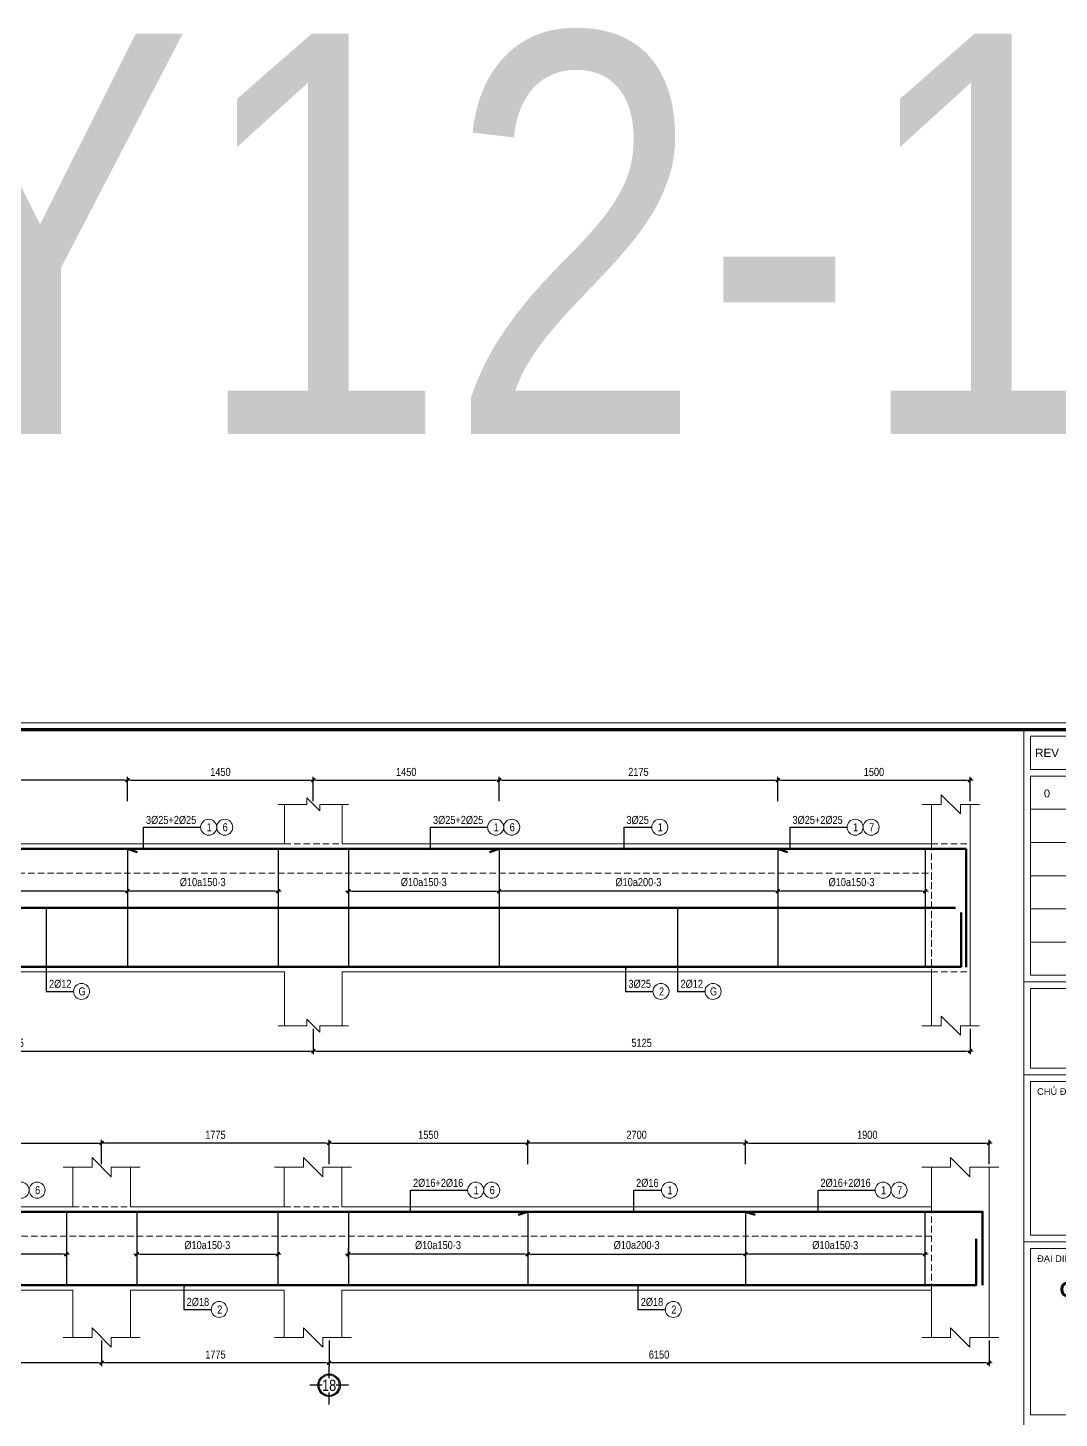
# Model space of a CAD drawing. Header units: millimetres. Extents: x 397144 to 8960116, y 345581 to 674207.
# Drawn here: x 5072705 to 5080753, y 611679 to 622534 of the extents above; entities that cross this region are included whole.
import ezdxf
from ezdxf.enums import TextEntityAlignment as Align

# ---------------------------------------------------------------- set-up
doc = ezdxf.new("R2010")
doc.units = ezdxf.units.MM
doc.header["$PDSIZE"] = -10
doc.linetypes.add('HIDDEN', pattern=[0.375, 0.25, -0.125])
doc.layers.get('0').update_dxf_attribs({"linetype": 'CONTINUOUS'})
doc.layers.get('Defpoints').update_dxf_attribs({"color": 12, "linetype": 'CONTINUOUS'})
for name, color, linetype, lineweight in [('2', 2, 'CONTINUOUS', 20), ('CDAI', 8, 'CONTINUOUS', 30), ('CTHEP', 2, 'CONTINUOUS', 50), ('DBAO', 3, 'CONTINUOUS', 20), ('DGIONG', 4, 'CONTINUOUS', 13), ('KTH', 150, 'CONTINUOUS', 5), ('Net khuat', 8, 'HIDDEN', 13), ('STICK', 1, 'CONTINUOUS', 9), ('TEXT', 7, 'CONTINUOUS', 15)]:
    doc.layers.add(name, color=color, linetype=linetype, lineweight=lineweight)
doc.layers.add('8', color=8, linetype='CONTINUOUS')
doc.styles.add('CHG_XX_Khung ten$0$A1 BORDER$0$ARIAL', font='arial.ttf')
doc.styles.add('CHG_XX_Khung ten$0$A1 BORDER$0$Title Block DD$0$ARIAL', font='arial.ttf')
doc.styles.add('CHG_XX_Khung ten$0$A1 BORDER$0$Title Block DD$0$Arial - Bold', font='arialbd.ttf', dxfattribs={"height": 2.5})
doc.styles.add('CHG_XX_Khung ten$0$arial', font='arial.ttf')
doc.styles.add('HELVECONDENSE', font='VHELVCN_0.TTF')
doc.styles.add('Star-HelCon', font='VHELVCN_0.TTF')
doc.styles.add('TTP-HelCon', font='VHELVCN_0.TTF')
doc.styles.add('VNI-HELVE-CONDENSE', font='VHELVCN_0.TTF')
doc.dimstyles.new('kc-25', dxfattribs={"dimtxt": 62.5, "dimasz": 20, "dimexe": 20, "dimexo": 50, "dimgap": 25, "dimtad": 3, "dimdec": 0, "dimzin": 0, "dimdsep": 46, "dimtxsty": 'VNI-HELVE-CONDENSE', "dimblk": 'DIM', "dimcen": 2.5, "dimclrd": 256, "dimclre": 154, "dimclrt": 7, "dimaunit": 1, "dimadec": 0, "dimazin": 0, "dimtfac": 1, "dimtdec": 0, "dimtix": 1, "dimtmove": 0, "dimatfit": 3, "dimldrblk": 'DOT', "dimfxl": 1, "dimtolj": 1, "dimtzin": 0, "dimarcsym": 0})
doc.dimstyles.new('TTP-25', dxfattribs={"dimscale": 25, "dimtxt": 2.5, "dimasz": 1, "dimexe": 1, "dimexo": 1, "dimgap": 0.09, "dimtad": 0, "dimdec": 4, "dimrnd": 5, "dimzin": 9, "dimdsep": 46, "dimtxsty": 'TTP-HelCon', "dimblk": 'Stick1', "dimcen": 0.09, "dimdle": 1.5, "dimclrd": 256, "dimclre": 256, "dimclrt": 7, "dimadec": 0, "dimazin": 0, "dimtfac": 1, "dimtdec": 4, "dimtmove": 0, "dimatfit": 3, "dimldrblk": '_ArchTick1', "dimfxl": 1, "dimtvp": 1, "dimtolj": 1, "dimtzin": 0, "dimarcsym": 0})

# ---------------------------------------------------------------- blocks, each defined once
blk = doc.blocks.new('Stick1')
at = {"layer": 'STICK'}
h = blk.add_hatch(color=256, dxfattribs=at)
edge = h.paths.add_edge_path()
edge.add_line((0.3, 0.5), (-0.5, -0.3))
edge.add_arc((-0.4, -0.4), 0.141, 135, 315)
edge.add_line((-0.3, -0.5), (0.5, 0.3))
edge.add_arc((0.4, 0.4), 0.141, 315, 495)
blk.add_line((1, 0), (-1, 0), dxfattribs=at)
blk.add_lwpolyline([(0.3, 0.5), (-0.5, -0.3, 1), (-0.3, -0.5), (0.5, 0.3, 1), (0.3, 0.5, 1)], format="xyb", dxfattribs=at)
blk = doc.blocks.new('*D1351')
at = {"layer": 'Defpoints', "color": 0, "transparency": 16777216}
for p in [(5074933, 614743), (5080058, 614743), (5080058, 614545)]:
    blk.add_point(p, dxfattribs=at)
at = {"layer": 'KTH', "lineweight": -2, "transparency": 16777216}
for p, q in [((5074933, 614718), (5074933, 614520)), ((5080058, 614718), (5080058, 614520)), ((5074958, 614545), (5080033, 614545))]:
    blk.add_line(p, q, dxfattribs=at)
at = {"layer": 'KTH', "lineweight": -2, "transparency": 16777216, "xscale": 25, "yscale": 25, "zscale": 25, "rotation": 180}
blk.add_blockref('Stick1', (5074933, 614545), dxfattribs=at)
at = {"layer": 'KTH', "lineweight": -2, "transparency": 16777216, "xscale": 25, "yscale": 25, "zscale": 25}
blk.add_blockref('Stick1', (5080058, 614545), dxfattribs=at)
at = {"layer": 'KTH', "color": 7, "transparency": 16777216, "insert": (5077495, 614609), "char_height": 62.5, "attachment_point": 5, "style": 'TTP-HelCon'}
blk.add_mtext('\\A1;5125', dxfattribs=at)
blk = doc.blocks.new('_ArchTick1')
at = {"color": 0, "const_width": 3.81}
blk.add_lwpolyline([(-12.7, -12.7), (12.7, 12.7)], dxfattribs=at)
blk = doc.blocks.new('*D1352')
at = {"layer": 'Defpoints', "color": 0, "transparency": 16777216}
for p in [(5074933, 616660), (5073483, 616471), (5074933, 616471)]:
    blk.add_point(p, dxfattribs=at)
at = {"layer": 'KTH', "lineweight": -2, "transparency": 16777216}
for p, q in [((5073483, 616496), (5073483, 616685)), ((5073508, 616660), (5074908, 616660)), ((5074933, 616496), (5074933, 616685))]:
    blk.add_line(p, q, dxfattribs=at)
at = {"layer": 'KTH', "lineweight": -2, "transparency": 16777216, "xscale": 25, "yscale": 25, "zscale": 25, "rotation": 180}
blk.add_blockref('Stick1', (5073483, 616660), dxfattribs=at)
at = {"layer": 'KTH', "lineweight": -2, "transparency": 16777216, "xscale": 25, "yscale": 25, "zscale": 25}
blk.add_blockref('Stick1', (5074933, 616660), dxfattribs=at)
at = {"layer": 'KTH', "color": 7, "transparency": 16777216, "insert": (5074208, 616724), "char_height": 62.5, "attachment_point": 5, "style": 'TTP-HelCon'}
blk.add_mtext('\\A1;1450', dxfattribs=at)
blk = doc.blocks.new('*D1353')
at = {"layer": 'Defpoints', "color": 0, "transparency": 16777216}
for p in [(5076383, 616660), (5074933, 616471), (5076383, 616471)]:
    blk.add_point(p, dxfattribs=at)
at = {"layer": 'KTH', "lineweight": -2, "transparency": 16777216}
for p, q in [((5074933, 616496), (5074933, 616685)), ((5074958, 616660), (5076358, 616660)), ((5076383, 616496), (5076383, 616685))]:
    blk.add_line(p, q, dxfattribs=at)
at = {"layer": 'KTH', "lineweight": -2, "transparency": 16777216, "xscale": 25, "yscale": 25, "zscale": 25, "rotation": 180}
blk.add_blockref('Stick1', (5074933, 616660), dxfattribs=at)
at = {"layer": 'KTH', "lineweight": -2, "transparency": 16777216, "xscale": 25, "yscale": 25, "zscale": 25}
blk.add_blockref('Stick1', (5076383, 616660), dxfattribs=at)
at = {"layer": 'KTH', "color": 7, "transparency": 16777216, "insert": (5075658, 616724), "char_height": 62.5, "attachment_point": 5, "style": 'TTP-HelCon'}
blk.add_mtext('\\A1;1450', dxfattribs=at)
blk = doc.blocks.new('*D1354')
at = {"layer": 'Defpoints', "color": 0, "transparency": 16777216}
for p in [(5073483, 615933), (5074658, 615933), (5073483, 615793)]:
    blk.add_point(p, dxfattribs=at)
at = {"layer": 'KTH', "lineweight": -2, "transparency": 16777216}
for p, q in [((5073483, 615908), (5073483, 615768)), ((5074658, 615908), (5074658, 615768)), ((5074633, 615793), (5073508, 615793))]:
    blk.add_line(p, q, dxfattribs=at)
at = {"layer": 'KTH', "lineweight": -2, "transparency": 16777216, "xscale": 25, "yscale": 25, "zscale": 25, "rotation": 180}
blk.add_blockref('Stick1', (5073483, 615793), dxfattribs=at)
at = {"layer": 'KTH', "lineweight": -2, "transparency": 16777216, "xscale": 25, "yscale": 25, "zscale": 25}
blk.add_blockref('Stick1', (5074658, 615793), dxfattribs=at)
at = {"layer": 'KTH', "color": 7, "transparency": 16777216, "insert": (5074070, 615863), "char_height": 62.5, "attachment_point": 5, "style": 'TTP-HelCon'}
blk.add_mtext('\\A1;Þ10a150-3', dxfattribs=at)
blk = doc.blocks.new('*D1355')
at = {"layer": 'Defpoints', "color": 0, "transparency": 16777216}
for p in [(5078558, 615933), (5079708, 615933), (5078558, 615793)]:
    blk.add_point(p, dxfattribs=at)
at = {"layer": 'KTH', "lineweight": -2, "transparency": 16777216}
for p, q in [((5078558, 615908), (5078558, 615768)), ((5079708, 615908), (5079708, 615768)), ((5079683, 615793), (5078583, 615793))]:
    blk.add_line(p, q, dxfattribs=at)
at = {"layer": 'KTH', "lineweight": -2, "transparency": 16777216, "xscale": 25, "yscale": 25, "zscale": 25, "rotation": 180}
blk.add_blockref('Stick1', (5078558, 615793), dxfattribs=at)
at = {"layer": 'KTH', "lineweight": -2, "transparency": 16777216, "xscale": 25, "yscale": 25, "zscale": 25}
blk.add_blockref('Stick1', (5079708, 615793), dxfattribs=at)
at = {"layer": 'KTH', "color": 7, "transparency": 16777216, "insert": (5079133, 615863), "char_height": 62.5, "attachment_point": 5, "style": 'TTP-HelCon'}
blk.add_mtext('\\A1;Þ10a150-3', dxfattribs=at)
blk = doc.blocks.new('*D1356')
at = {"layer": 'Defpoints', "color": 0, "transparency": 16777216}
for p in [(5075208, 615933), (5076383, 615933), (5076383, 615793)]:
    blk.add_point(p, dxfattribs=at)
at = {"layer": 'KTH', "lineweight": -2, "transparency": 16777216}
for p, q in [((5075208, 615908), (5075208, 615768)), ((5076383, 615908), (5076383, 615768)), ((5075233, 615793), (5076358, 615793))]:
    blk.add_line(p, q, dxfattribs=at)
at = {"layer": 'KTH', "lineweight": -2, "transparency": 16777216, "xscale": 25, "yscale": 25, "zscale": 25, "rotation": 180}
blk.add_blockref('Stick1', (5075208, 615793), dxfattribs=at)
at = {"layer": 'KTH', "lineweight": -2, "transparency": 16777216, "xscale": 25, "yscale": 25, "zscale": 25}
blk.add_blockref('Stick1', (5076383, 615793), dxfattribs=at)
at = {"layer": 'KTH', "color": 7, "transparency": 16777216, "insert": (5075795, 615863), "char_height": 62.5, "attachment_point": 5, "style": 'TTP-HelCon'}
blk.add_mtext('\\A1;Þ10a150-3', dxfattribs=at)
blk = doc.blocks.new('DIM')
h = blk.add_hatch(color=1)
h.paths.add_polyline_path([(0.49, 0.29, 1), (0.29, 0.49), (-0.19, 0), (0.19, 0)])
h.paths.add_polyline_path([(0.19, 0), (-0.19, 0), (-0.49, -0.29, 1), (-0.29, -0.49)])
at = {"color": 9}
for p, q in [((-0.19, 0), (-1.5, 0)), ((0.19, 0), (1.5, 0))]:
    blk.add_line(p, q, dxfattribs=at)
at = {"color": 1}
for p, q in [((-0.49, -0.29), (0.29, 0.49)), ((-0.29, -0.49), (0.49, 0.29)), ((-0.19, 0), (0.19, 0))]:
    blk.add_line(p, q, dxfattribs=at)
blk.add_arc((-0.39, -0.39), 0.138, 135, 315, dxfattribs=at)
blk = doc.blocks.new('*D1357')
at = {"layer": 'Defpoints', "color": 0, "transparency": 16777216}
for p in [(5080058, 616660), (5078558, 616471), (5080058, 616471)]:
    blk.add_point(p, dxfattribs=at)
at = {"layer": 'KTH', "lineweight": -2, "transparency": 16777216}
for p, q in [((5078558, 616496), (5078558, 616685)), ((5078583, 616660), (5080033, 616660)), ((5080058, 616496), (5080058, 616685))]:
    blk.add_line(p, q, dxfattribs=at)
at = {"layer": 'KTH', "lineweight": -2, "transparency": 16777216, "xscale": 25, "yscale": 25, "zscale": 25, "rotation": 180}
blk.add_blockref('Stick1', (5078558, 616660), dxfattribs=at)
at = {"layer": 'KTH', "lineweight": -2, "transparency": 16777216, "xscale": 25, "yscale": 25, "zscale": 25}
blk.add_blockref('Stick1', (5080058, 616660), dxfattribs=at)
at = {"layer": 'KTH', "color": 7, "transparency": 16777216, "insert": (5079308, 616724), "char_height": 62.5, "attachment_point": 5, "style": 'TTP-HelCon'}
blk.add_mtext('\\A1;1500', dxfattribs=at)
blk = doc.blocks.new('*D1358')
at = {"layer": 'Defpoints', "color": 0, "transparency": 16777216}
for p in [(5078558, 616660), (5076383, 616471), (5078558, 616471)]:
    blk.add_point(p, dxfattribs=at)
at = {"layer": 'KTH', "lineweight": -2, "transparency": 16777216}
for p, q in [((5076383, 616496), (5076383, 616685)), ((5076408, 616660), (5078533, 616660)), ((5078558, 616496), (5078558, 616685))]:
    blk.add_line(p, q, dxfattribs=at)
at = {"layer": 'KTH', "lineweight": -2, "transparency": 16777216, "xscale": 25, "yscale": 25, "zscale": 25, "rotation": 180}
blk.add_blockref('Stick1', (5076383, 616660), dxfattribs=at)
at = {"layer": 'KTH', "lineweight": -2, "transparency": 16777216, "xscale": 25, "yscale": 25, "zscale": 25}
blk.add_blockref('Stick1', (5078558, 616660), dxfattribs=at)
at = {"layer": 'KTH', "color": 7, "transparency": 16777216, "insert": (5077470, 616724), "char_height": 62.5, "attachment_point": 5, "style": 'TTP-HelCon'}
blk.add_mtext('\\A1;2175', dxfattribs=at)
blk = doc.blocks.new('*D1359')
at = {"layer": 'Defpoints', "color": 0, "transparency": 16777216}
for p in [(5076383, 615933), (5078558, 615933), (5076383, 615793)]:
    blk.add_point(p, dxfattribs=at)
at = {"layer": 'KTH', "lineweight": -2, "transparency": 16777216}
for p, q in [((5076383, 615908), (5076383, 615768)), ((5078558, 615908), (5078558, 615768)), ((5078533, 615793), (5076408, 615793))]:
    blk.add_line(p, q, dxfattribs=at)
at = {"layer": 'KTH', "lineweight": -2, "transparency": 16777216, "xscale": 25, "yscale": 25, "zscale": 25, "rotation": 180}
blk.add_blockref('Stick1', (5076383, 615793), dxfattribs=at)
at = {"layer": 'KTH', "lineweight": -2, "transparency": 16777216, "xscale": 25, "yscale": 25, "zscale": 25}
blk.add_blockref('Stick1', (5078558, 615793), dxfattribs=at)
at = {"layer": 'KTH', "color": 7, "transparency": 16777216, "insert": (5077470, 615863), "char_height": 62.5, "attachment_point": 5, "style": 'TTP-HelCon'}
blk.add_mtext('\\A1;Þ10a200-3', dxfattribs=at)
blk = doc.blocks.new('*D1365')
at = {"layer": 'Defpoints', "color": 0, "transparency": 16777216}
for p in [(5071358, 615933), (5073483, 615933), (5071358, 615793)]:
    blk.add_point(p, dxfattribs=at)
at = {"layer": 'KTH', "lineweight": -2, "transparency": 16777216}
for p, q in [((5071358, 615908), (5071358, 615768)), ((5073483, 615908), (5073483, 615768)), ((5073458, 615793), (5071383, 615793))]:
    blk.add_line(p, q, dxfattribs=at)
at = {"layer": 'KTH', "lineweight": -2, "transparency": 16777216, "xscale": 25, "yscale": 25, "zscale": 25, "rotation": 180}
blk.add_blockref('Stick1', (5071358, 615793), dxfattribs=at)
at = {"layer": 'KTH', "lineweight": -2, "transparency": 16777216, "xscale": 25, "yscale": 25, "zscale": 25}
blk.add_blockref('Stick1', (5073483, 615793), dxfattribs=at)
at = {"layer": 'KTH', "color": 7, "transparency": 16777216, "insert": (5072420, 615863), "char_height": 62.5, "attachment_point": 5, "style": 'TTP-HelCon'}
blk.add_mtext('\\A1;Þ10a200-3', dxfattribs=at)
blk = doc.blocks.new('*D1366')
at = {"layer": 'Defpoints', "color": 0, "transparency": 16777216}
for p in [(5071358, 616660), (5071358, 616471), (5073483, 616471)]:
    blk.add_point(p, dxfattribs=at)
at = {"layer": 'KTH', "lineweight": -2, "transparency": 16777216}
for p, q in [((5071358, 616496), (5071358, 616685)), ((5073458, 616660), (5071383, 616660)), ((5073483, 616496), (5073483, 616685))]:
    blk.add_line(p, q, dxfattribs=at)
at = {"layer": 'KTH', "lineweight": -2, "transparency": 16777216, "xscale": 25, "yscale": 25, "zscale": 25, "rotation": 180}
blk.add_blockref('Stick1', (5071358, 616660), dxfattribs=at)
at = {"layer": 'KTH', "lineweight": -2, "transparency": 16777216, "xscale": 25, "yscale": 25, "zscale": 25}
blk.add_blockref('Stick1', (5073483, 616660), dxfattribs=at)
at = {"layer": 'KTH', "color": 7, "transparency": 16777216, "insert": (5072420, 616724), "char_height": 62.5, "attachment_point": 5, "style": 'TTP-HelCon'}
blk.add_mtext('\\A1;2125', dxfattribs=at)
blk = doc.blocks.new('*D1368')
at = {"layer": 'Defpoints', "color": 0, "transparency": 16777216}
for p in [(5070258, 614743), (5074933, 614743), (5074933, 614545)]:
    blk.add_point(p, dxfattribs=at)
at = {"layer": 'KTH', "lineweight": -2, "transparency": 16777216}
for p, q in [((5070258, 614718), (5070258, 614520)), ((5074933, 614718), (5074933, 614520)), ((5070283, 614545), (5074908, 614545))]:
    blk.add_line(p, q, dxfattribs=at)
at = {"layer": 'KTH', "lineweight": -2, "transparency": 16777216, "xscale": 25, "yscale": 25, "zscale": 25, "rotation": 180}
blk.add_blockref('Stick1', (5070258, 614545), dxfattribs=at)
at = {"layer": 'KTH', "lineweight": -2, "transparency": 16777216, "xscale": 25, "yscale": 25, "zscale": 25}
blk.add_blockref('Stick1', (5074933, 614545), dxfattribs=at)
at = {"layer": 'KTH', "color": 7, "transparency": 16777216, "insert": (5072595, 614609), "char_height": 62.5, "attachment_point": 5, "style": 'TTP-HelCon'}
blk.add_mtext('\\A1;4675', dxfattribs=at)
blk = doc.blocks.new('*D1402')
at = {"layer": 'Defpoints', "color": 0, "transparency": 16777216}
for p in [(5080206, 613827), (5078306, 613638), (5080206, 613638)]:
    blk.add_point(p, dxfattribs=at)
at = {"layer": 'KTH', "lineweight": -2, "transparency": 16777216}
for p, q in [((5078306, 613663), (5078306, 613852)), ((5078331, 613827), (5080181, 613827)), ((5080206, 613663), (5080206, 613852))]:
    blk.add_line(p, q, dxfattribs=at)
at = {"layer": 'KTH', "lineweight": -2, "transparency": 16777216, "xscale": 25, "yscale": 25, "zscale": 25, "rotation": 180}
blk.add_blockref('Stick1', (5078306, 613827), dxfattribs=at)
at = {"layer": 'KTH', "lineweight": -2, "transparency": 16777216, "xscale": 25, "yscale": 25, "zscale": 25}
blk.add_blockref('Stick1', (5080206, 613827), dxfattribs=at)
at = {"layer": 'KTH', "color": 7, "transparency": 16777216, "insert": (5079256, 613891), "char_height": 62.5, "attachment_point": 5, "style": 'TTP-HelCon'}
blk.add_mtext('\\A1;1900', dxfattribs=at)
blk = doc.blocks.new('*D1403')
at = {"layer": 'Defpoints', "color": 0, "transparency": 16777216}
for p in [(5068231, 612309), (5073281, 612309), (5068231, 612111)]:
    blk.add_point(p, dxfattribs=at)
at = {"layer": 'KTH', "lineweight": -2, "transparency": 16777216}
for p, q in [((5068231, 612284), (5068231, 612086)), ((5073281, 612284), (5073281, 612086)), ((5073256, 612111), (5068256, 612111))]:
    blk.add_line(p, q, dxfattribs=at)
at = {"layer": 'KTH', "lineweight": -2, "transparency": 16777216, "xscale": 25, "yscale": 25, "zscale": 25, "rotation": 180}
blk.add_blockref('Stick1', (5068231, 612111), dxfattribs=at)
at = {"layer": 'KTH', "lineweight": -2, "transparency": 16777216, "xscale": 25, "yscale": 25, "zscale": 25}
blk.add_blockref('Stick1', (5073281, 612111), dxfattribs=at)
at = {"layer": 'KTH', "color": 7, "transparency": 16777216, "insert": (5070756, 612175), "char_height": 62.5, "attachment_point": 5, "style": 'TTP-HelCon'}
blk.add_mtext('\\A1;5050', dxfattribs=at)
blk = doc.blocks.new('*D1404')
at = {"layer": 'Defpoints', "color": 0, "transparency": 16777216}
for p in [(5075056, 612309), (5080206, 612309), (5075056, 612111)]:
    blk.add_point(p, dxfattribs=at)
at = {"layer": 'KTH', "lineweight": -2, "transparency": 16777216}
for p, q in [((5075056, 612284), (5075056, 612086)), ((5080206, 612284), (5080206, 612086)), ((5080181, 612111), (5075081, 612111))]:
    blk.add_line(p, q, dxfattribs=at)
at = {"layer": 'KTH', "lineweight": -2, "transparency": 16777216, "xscale": 25, "yscale": 25, "zscale": 25, "rotation": 180}
blk.add_blockref('Stick1', (5075056, 612111), dxfattribs=at)
at = {"layer": 'KTH', "lineweight": -2, "transparency": 16777216, "xscale": 25, "yscale": 25, "zscale": 25}
blk.add_blockref('Stick1', (5080206, 612111), dxfattribs=at)
at = {"layer": 'KTH', "color": 7, "transparency": 16777216, "insert": (5077631, 612175), "char_height": 62.5, "attachment_point": 5, "style": 'TTP-HelCon'}
blk.add_mtext('\\A1;{\\C1;6150}', dxfattribs=at)
blk = doc.blocks.new('dau truc')
blk.add_circle((0, 0), 180)
at = {"layer": '8'}
for p, q in [((0, 127), (0, 345)), ((-127, 0), (-345, 0)), ((345, 0), (127, 0)), ((0, -345), (0, -127))]:
    blk.add_line(p, q, dxfattribs=at)
blk.add_circle((0, 0), 200, dxfattribs=at)
at = {"layer": 'TEXT', "style": 'HELVECONDENSE'}
blk.add_attdef('A', text='', height=233, dxfattribs=at).set_placement((0, 0), align=Align.MIDDLE)
blk = doc.blocks.new('*D1406')
at = {"layer": 'Defpoints', "color": 0, "transparency": 16777216}
for p in [(5078306, 613033), (5078306, 612959), (5079706, 613017)]:
    blk.add_point(p, dxfattribs=at)
at = {"layer": 'KTH', "lineweight": -2, "transparency": 16777216}
for p, q in [((5078306, 613008), (5078306, 612934)), ((5079681, 612959), (5078331, 612959)), ((5079706, 612992), (5079706, 612934))]:
    blk.add_line(p, q, dxfattribs=at)
at = {"layer": 'KTH', "lineweight": -2, "transparency": 16777216, "xscale": 25, "yscale": 25, "zscale": 25, "rotation": 180}
blk.add_blockref('Stick1', (5078306, 612959), dxfattribs=at)
at = {"layer": 'KTH', "lineweight": -2, "transparency": 16777216, "xscale": 25, "yscale": 25, "zscale": 25}
blk.add_blockref('Stick1', (5079706, 612959), dxfattribs=at)
at = {"layer": 'KTH', "color": 7, "transparency": 16777216, "insert": (5079006, 613029), "char_height": 62.5, "attachment_point": 5, "style": 'TTP-HelCon'}
blk.add_mtext('\\A1;Þ10a150-3', dxfattribs=at)
blk = doc.blocks.new('*D1409')
at = {"layer": 'Defpoints', "color": 0, "transparency": 16777216}
for p in [(5073281, 612309), (5075056, 612309), (5073281, 612111)]:
    blk.add_point(p, dxfattribs=at)
at = {"layer": 'KTH', "lineweight": -2, "transparency": 16777216}
for p, q in [((5073281, 612284), (5073281, 612086)), ((5075056, 612284), (5075056, 612086)), ((5075031, 612111), (5073306, 612111))]:
    blk.add_line(p, q, dxfattribs=at)
at = {"layer": 'KTH', "lineweight": -2, "transparency": 16777216, "xscale": 25, "yscale": 25, "zscale": 25, "rotation": 180}
blk.add_blockref('Stick1', (5073281, 612111), dxfattribs=at)
at = {"layer": 'KTH', "lineweight": -2, "transparency": 16777216, "xscale": 25, "yscale": 25, "zscale": 25}
blk.add_blockref('Stick1', (5075056, 612111), dxfattribs=at)
at = {"layer": 'KTH', "color": 7, "transparency": 16777216, "insert": (5074169, 612175), "char_height": 62.5, "attachment_point": 5, "style": 'TTP-HelCon'}
blk.add_mtext('\\A1;1775', dxfattribs=at)
blk = doc.blocks.new('*D1410')
at = {"layer": 'Defpoints', "color": 0, "transparency": 16777216}
for p in [(5071731, 613033), (5071731, 612959), (5073006, 613017)]:
    blk.add_point(p, dxfattribs=at)
at = {"layer": 'KTH', "lineweight": -2, "transparency": 16777216}
for p, q in [((5071731, 613008), (5071731, 612934)), ((5072981, 612959), (5071756, 612959)), ((5073006, 612992), (5073006, 612934))]:
    blk.add_line(p, q, dxfattribs=at)
at = {"layer": 'KTH', "lineweight": -2, "transparency": 16777216, "xscale": 25, "yscale": 25, "zscale": 25, "rotation": 180}
blk.add_blockref('Stick1', (5071731, 612959), dxfattribs=at)
at = {"layer": 'KTH', "lineweight": -2, "transparency": 16777216, "xscale": 25, "yscale": 25, "zscale": 25}
blk.add_blockref('Stick1', (5073006, 612959), dxfattribs=at)
at = {"layer": 'KTH', "color": 7, "transparency": 16777216, "insert": (5072369, 613029), "char_height": 62.5, "attachment_point": 5, "style": 'TTP-HelCon'}
blk.add_mtext('\\A1;Þ10a150-3', dxfattribs=at)
blk = doc.blocks.new('*D1411')
at = {"layer": 'Defpoints', "color": 0, "transparency": 16777216}
for p in [(5074656, 613033), (5073556, 613017), (5074656, 612959)]:
    blk.add_point(p, dxfattribs=at)
at = {"layer": 'KTH', "lineweight": -2, "transparency": 16777216}
for p, q in [((5073556, 612992), (5073556, 612934)), ((5073581, 612959), (5074631, 612959)), ((5074656, 613008), (5074656, 612934))]:
    blk.add_line(p, q, dxfattribs=at)
at = {"layer": 'KTH', "lineweight": -2, "transparency": 16777216, "xscale": 25, "yscale": 25, "zscale": 25, "rotation": 180}
blk.add_blockref('Stick1', (5073556, 612959), dxfattribs=at)
at = {"layer": 'KTH', "lineweight": -2, "transparency": 16777216, "xscale": 25, "yscale": 25, "zscale": 25}
blk.add_blockref('Stick1', (5074656, 612959), dxfattribs=at)
at = {"layer": 'KTH', "color": 7, "transparency": 16777216, "insert": (5074106, 613029), "char_height": 62.5, "attachment_point": 5, "style": 'TTP-HelCon'}
blk.add_mtext('\\A1;Þ10a150-3', dxfattribs=at)
blk = doc.blocks.new('*D1412')
at = {"layer": 'Defpoints', "color": 0, "transparency": 16777216}
for p in [(5075206, 613033), (5076606, 613029), (5075206, 612959)]:
    blk.add_point(p, dxfattribs=at)
at = {"layer": 'KTH', "lineweight": -2, "transparency": 16777216}
for p, q in [((5075206, 613008), (5075206, 612934)), ((5076581, 612959), (5075231, 612959)), ((5076606, 613004), (5076606, 612934))]:
    blk.add_line(p, q, dxfattribs=at)
at = {"layer": 'KTH', "lineweight": -2, "transparency": 16777216, "xscale": 25, "yscale": 25, "zscale": 25, "rotation": 180}
blk.add_blockref('Stick1', (5075206, 612959), dxfattribs=at)
at = {"layer": 'KTH', "lineweight": -2, "transparency": 16777216, "xscale": 25, "yscale": 25, "zscale": 25}
blk.add_blockref('Stick1', (5076606, 612959), dxfattribs=at)
at = {"layer": 'KTH', "color": 7, "transparency": 16777216, "insert": (5075906, 613029), "char_height": 62.5, "attachment_point": 5, "style": 'TTP-HelCon'}
blk.add_mtext('\\A1;Þ10a150-3', dxfattribs=at)
blk = doc.blocks.new('*D1413')
at = {"layer": 'Defpoints', "color": 0, "transparency": 16777216}
for p in [(5076606, 613029), (5078306, 613099), (5078306, 612959)]:
    blk.add_point(p, dxfattribs=at)
at = {"layer": 'KTH', "lineweight": -2, "transparency": 16777216}
for p, q in [((5078306, 613074), (5078306, 612934)), ((5076606, 613004), (5076606, 612934)), ((5076631, 612959), (5078281, 612959))]:
    blk.add_line(p, q, dxfattribs=at)
at = {"layer": 'KTH', "lineweight": -2, "transparency": 16777216, "xscale": 25, "yscale": 25, "zscale": 25, "rotation": 180}
blk.add_blockref('Stick1', (5076606, 612959), dxfattribs=at)
at = {"layer": 'KTH', "lineweight": -2, "transparency": 16777216, "xscale": 25, "yscale": 25, "zscale": 25}
blk.add_blockref('Stick1', (5078306, 612959), dxfattribs=at)
at = {"layer": 'KTH', "color": 7, "transparency": 16777216, "insert": (5077456, 613029), "char_height": 62.5, "attachment_point": 5, "style": 'TTP-HelCon'}
blk.add_mtext('\\A1;Þ10a200-3', dxfattribs=at)
blk = doc.blocks.new('*D1414')
at = {"layer": 'Defpoints', "color": 0, "transparency": 16777216}
for p in [(5076606, 613827), (5076606, 613638), (5078306, 613638)]:
    blk.add_point(p, dxfattribs=at)
at = {"layer": 'KTH', "lineweight": -2, "transparency": 16777216}
for p, q in [((5076606, 613663), (5076606, 613852)), ((5078281, 613827), (5076631, 613827)), ((5078306, 613663), (5078306, 613852))]:
    blk.add_line(p, q, dxfattribs=at)
at = {"layer": 'KTH', "lineweight": -2, "transparency": 16777216, "xscale": 25, "yscale": 25, "zscale": 25, "rotation": 180}
blk.add_blockref('Stick1', (5076606, 613827), dxfattribs=at)
at = {"layer": 'KTH', "lineweight": -2, "transparency": 16777216, "xscale": 25, "yscale": 25, "zscale": 25}
blk.add_blockref('Stick1', (5078306, 613827), dxfattribs=at)
at = {"layer": 'KTH', "color": 7, "transparency": 16777216, "insert": (5077456, 613891), "char_height": 62.5, "attachment_point": 5, "style": 'TTP-HelCon'}
blk.add_mtext('\\A1;{\\C1;2700}', dxfattribs=at)
blk = doc.blocks.new('*D1415')
at = {"layer": 'Defpoints', "color": 0, "transparency": 16777216}
for p in [(5076606, 613827), (5075056, 613638), (5076606, 613638)]:
    blk.add_point(p, dxfattribs=at)
at = {"layer": 'KTH', "lineweight": -2, "transparency": 16777216}
for p, q in [((5075056, 613663), (5075056, 613852)), ((5075081, 613827), (5076581, 613827)), ((5076606, 613663), (5076606, 613852))]:
    blk.add_line(p, q, dxfattribs=at)
at = {"layer": 'KTH', "lineweight": -2, "transparency": 16777216, "xscale": 25, "yscale": 25, "zscale": 25, "rotation": 180}
blk.add_blockref('Stick1', (5075056, 613827), dxfattribs=at)
at = {"layer": 'KTH', "lineweight": -2, "transparency": 16777216, "xscale": 25, "yscale": 25, "zscale": 25}
blk.add_blockref('Stick1', (5076606, 613827), dxfattribs=at)
at = {"layer": 'KTH', "color": 7, "transparency": 16777216, "insert": (5075831, 613891), "char_height": 62.5, "attachment_point": 5, "style": 'TTP-HelCon'}
blk.add_mtext('\\A1;1550', dxfattribs=at)
blk = doc.blocks.new('*D1416')
at = {"layer": 'Defpoints', "color": 0, "transparency": 16777216}
for p in [(5073281, 613827), (5073281, 613638), (5075056, 613638)]:
    blk.add_point(p, dxfattribs=at)
at = {"layer": 'KTH', "lineweight": -2, "transparency": 16777216}
for p, q in [((5073281, 613663), (5073281, 613852)), ((5075031, 613827), (5073306, 613827)), ((5075056, 613663), (5075056, 613852))]:
    blk.add_line(p, q, dxfattribs=at)
at = {"layer": 'KTH', "lineweight": -2, "transparency": 16777216, "xscale": 25, "yscale": 25, "zscale": 25, "rotation": 180}
blk.add_blockref('Stick1', (5073281, 613827), dxfattribs=at)
at = {"layer": 'KTH', "lineweight": -2, "transparency": 16777216, "xscale": 25, "yscale": 25, "zscale": 25}
blk.add_blockref('Stick1', (5075056, 613827), dxfattribs=at)
at = {"layer": 'KTH', "color": 7, "transparency": 16777216, "insert": (5074169, 613891), "char_height": 62.5, "attachment_point": 5, "style": 'TTP-HelCon'}
blk.add_mtext('\\A1;1775', dxfattribs=at)
blk = doc.blocks.new('*D1417')
at = {"layer": 'Defpoints', "color": 0, "transparency": 16777216}
for p in [(5073281, 613827), (5071731, 613638), (5073281, 613638)]:
    blk.add_point(p, dxfattribs=at)
at = {"layer": 'KTH', "lineweight": -2, "transparency": 16777216}
for p, q in [((5071731, 613663), (5071731, 613852)), ((5071756, 613827), (5073256, 613827)), ((5073281, 613663), (5073281, 613852))]:
    blk.add_line(p, q, dxfattribs=at)
at = {"layer": 'KTH', "lineweight": -2, "transparency": 16777216, "xscale": 25, "yscale": 25, "zscale": 25, "rotation": 180}
blk.add_blockref('Stick1', (5071731, 613827), dxfattribs=at)
at = {"layer": 'KTH', "lineweight": -2, "transparency": 16777216, "xscale": 25, "yscale": 25, "zscale": 25}
blk.add_blockref('Stick1', (5073281, 613827), dxfattribs=at)
at = {"layer": 'KTH', "color": 7, "transparency": 16777216, "insert": (5072506, 613891), "char_height": 62.5, "attachment_point": 5, "style": 'TTP-HelCon'}
blk.add_mtext('\\A1;1550', dxfattribs=at)
blk = doc.blocks.new('CHG_XX_Khung ten')
for p, q in [((687, 577), (687, 17)), ((687, 501), (824, 501)), ((687, 473), (824, 473)), ((687, 422.69), (824, 422.69))]:
    blk.add_line(p, q)
blk.add_lwpolyline([(15, 579), (826, 579), (826, 15), (15, 15)], close=True)
at = {"color": 4, "linetype": 'Continuous', "const_width": 1}
blk.add_lwpolyline([(17, 577), (824, 577), (824, 17), (17, 17)], close=True, dxfattribs=at)
at = {"linetype": 'Continuous'}
for points in [[(822, 565), (689, 565), (689, 575), (822, 575)], [(822, 553), (689, 553), (689, 563), (822, 563)], [(822, 543), (689, 543), (689, 553), (822, 553)], [(822, 533), (689, 533), (689, 543), (822, 543)], [(822, 523), (689, 523), (689, 533), (822, 533)], [(822, 513), (689, 513), (689, 523), (822, 523)], [(822, 503), (689, 503), (689, 513), (822, 513)], [(689, 499), (822, 499), (822, 475), (689, 475)], [(689, 471), (822, 471), (822, 424.69), (689, 424.69)]]:
    blk.add_lwpolyline(points, close=True, dxfattribs=at)
for s, height, style, p in [('REV', 2.5, 'CHG_XX_Khung ten$0$A1 BORDER$0$ARIAL', (694, 570)), ('0', 2.39, 'CHG_XX_Khung ten$0$arial', (693.97, 557.78))]:
    blk.add_text(s, height=height, dxfattribs=dict(style=style)).set_placement(p, align=Align.MIDDLE_CENTER)
at = {"style": 'CHG_XX_Khung ten$0$A1 BORDER$0$Title Block DD$0$ARIAL'}
for s, p in [('CHỦ ĐẦU TƯ - CLIENT', (691, 468)), ('ĐẠI DIỆN CHỦ ĐẦU TƯ - ON BEHALF OF CLIENT ', (691, 417.69))]:
    blk.add_text(s, height=2, dxfattribs=at).set_placement(p, align=Align.MIDDLE_LEFT)
at = {"ltscale": 10, "insert": (755.91, 410.64), "char_height": 4.5, "width": 121.2929, "attachment_point": 2, "style": 'CHG_XX_Khung ten$0$A1 BORDER$0$Title Block DD$0$Arial - Bold', "bg_fill": 2}
blk.add_mtext('CÔNG TY CỔ PHẦN THIÊN PHÚC ĐIỀN', dxfattribs=at)
at = {"linetype": 'Continuous'}
blk.add_lwpolyline([(689, 420.69), (822, 420.69), (822, 370.62), (689, 370.62)], close=True, dxfattribs=at)

msp = doc.modelspace()

# ---------------------------------------------------------------- linework, layer by layer
at = {"layer": 'CDAI', "ltscale": 52.5}
for p, q in [((5073482.63714, 616123.92537), (5073482.63714, 615201.92537)), ((5074657.63714, 616123.92537), (5074657.63714, 615201.92537)), ((5075207.63714, 616123.92537), (5075207.63714, 615201.92537)), ((5076382.63714, 616123.92537), (5076382.63714, 615201.92537)), ((5078557.63712, 616123.92537), (5078557.63712, 615201.92537)), ((5079707.63713, 616123.92537), (5079707.63713, 615201.92537)), ((5073006.32778, 613294.35258), (5073006.32778, 612714.35258)), ((5073556.32778, 613294.35258), (5073556.32778, 612714.35258)), ((5074656.32778, 613294.35258), (5074656.32778, 612714.35258)), ((5075206.32778, 613294.35258), (5075206.32778, 612714.35258)), ((5076606.32778, 613294.35258), (5076606.32778, 612714.35258)), ((5078306.32778, 613294.35258), (5078306.32778, 612714.35258)), ((5079706.32778, 613294.35258), (5079706.32778, 612714.35258))]:
    msp.add_line(p, q, dxfattribs=at)
at = {"layer": 'CTHEP'}
for p, q in [((5073557.63714, 616098.92537), (5073482.63714, 616123.92537)), ((5076307.63714, 616098.92537), (5076382.63714, 616123.92537)), ((5078632.63712, 616098.92537), (5078557.63712, 616123.92537)), ((5080027.63712, 615199.84715), (5080027.63712, 616123.92537)), ((5063968.40801, 615662.92537), (5079943.55628, 615662.92537)), ((5079987.88124, 615201.92537), (5079987.88124, 615626.71161)), ((5076531.32778, 613265.35258), (5076606.32778, 613290.35258)), ((5078381.32778, 613265.35258), (5078306.32778, 613290.35258))]:
    msp.add_line(p, q, dxfattribs=at)
for points in [[(5080027.63712, 616123.92537), (5063887.63714, 616123.92537)], [(5063920.43475, 615781.48584), (5063920.43475, 615201.92537), (5079987.88124, 615201.92537)], [(5080156.32778, 612716.08509), (5080156.32778, 612716.08509), (5080156.32778, 613290.35258), (5063851.32778, 613290.35258), (5063851.32778, 612711.05584), (5063851.32778, 612711.05584)], [(5063906.32778, 613087.43676), (5063906.32778, 612718.35258), (5080106.32778, 612718.35258), (5080106.32778, 613079.63892)]]:
    msp.add_lwpolyline(points, dxfattribs=at)
at = {"layer": 'DBAO'}
for p, q in [((5079757.63713, 616162.92537), (5079757.63713, 616471.31971)), ((5079757.63713, 615162.92537), (5079757.63713, 614742.92537)), ((5073056.32778, 613329.35258), (5073056.32778, 613637.74692)), ((5074706.32778, 613329.35258), (5074706.32778, 613637.74692)), ((5079756.32778, 613329.35258), (5079756.32778, 613637.74692)), ((5068456.32778, 613329.35258), (5073056.32778, 613329.35258)), ((5073506.32778, 613329.35258), (5074706.32778, 613329.35258)), ((5075156.32778, 613329.35258), (5079756.32778, 613329.35258))]:
    msp.add_line(p, q, dxfattribs=at)
for points in [[(5074707.63714, 616471.31971), (5074707.63714, 616162.92537)], [(5075157.63714, 616471.31971), (5075157.63714, 616162.92537)], [(5080057.63713, 616471.31971), (5080057.63713, 616162.92537), (5080057.63713, 616162.92537), (5080057.63713, 615162.92537), (5080057.63713, 615162.92537), (5080057.63713, 614742.92537)], [(5070157.63714, 616162.92537), (5074707.63714, 616162.92537)], [(5075157.63714, 616162.92537), (5079757.63713, 616162.92537)], [(5070157.63714, 615162.92537), (5074707.63714, 615162.92537)], [(5074707.63714, 614742.92537), (5074707.63714, 615162.92537)], [(5075157.63714, 615162.92537), (5079757.63713, 615162.92537)], [(5075157.63714, 614742.92537), (5075157.63714, 615162.92537)], [(5073506.32778, 613637.74692), (5073506.32778, 613329.35258)], [(5075156.32778, 613637.74692), (5075156.32778, 613329.35258), (5075156.32778, 613329.35258), (5075156.32778, 613329.35258)], [(5080206.32778, 613637.74692), (5080206.32778, 613329.35258), (5080206.32778, 613329.35258), (5080206.32778, 612679.35258), (5080206.32778, 612679.35258), (5080206.32778, 612309.35258)], [(5068456.32778, 612679.35258), (5073056.32778, 612679.35258)], [(5073056.32778, 612679.35258), (5073056.32742, 612309.35258)], [(5073506.32778, 612679.35258), (5074706.32778, 612679.35258)], [(5073506.32778, 612679.35258), (5073506.32778, 612309.35258)], [(5074706.32778, 612679.35258), (5074706.32778, 612679.35258), (5074706.32778, 612679.35258), (5074706.32778, 612309.35258)], [(5075156.32778, 612679.35258), (5079756.32778, 612679.35258), (5079756.32778, 612309.35258)], [(5075156.32778, 612679.35258), (5075156.32778, 612679.35258), (5075156.32778, 612679.35258), (5075156.32778, 612309.35258)]]:
    msp.add_lwpolyline(points, dxfattribs=at)
at = {"layer": 'DGIONG'}
for points in [[(5074657.63714, 616471.31971), (5074882.63714, 616471.31971), (5074882.63714, 616521.31971), (5074982.63714, 616421.31971), (5074982.63714, 616471.31971), (5075207.63714, 616471.31971)], [(5079682.63713, 616471.31971), (5079832.63713, 616471.31971), (5079832.63713, 616546.31971), (5079982.63713, 616396.31971), (5079982.63713, 616471.31971), (5080132.63713, 616471.31971)], [(5074657.63714, 614742.92537), (5074882.63714, 614742.92537), (5074882.63714, 614792.92537), (5074982.63714, 614692.92537), (5074982.63714, 614742.92537), (5075207.63714, 614742.92537)], [(5079682.63713, 614742.92537), (5079832.63713, 614742.92537), (5079832.63713, 614817.92537), (5079982.63713, 614667.92537), (5079982.63713, 614742.92537), (5080132.63713, 614742.92537)], [(5072981.32778, 613637.74692), (5073206.32778, 613637.74692), (5073206.32778, 613712.74692), (5073356.32778, 613562.74692), (5073356.32778, 613637.74692), (5073581.32778, 613637.74692)], [(5074631.32778, 613637.74692), (5074856.32778, 613637.74692), (5074856.32778, 613712.74692), (5075006.32778, 613562.74692), (5075006.32778, 613637.74692), (5075231.32778, 613637.74692)], [(5079681.32778, 613637.74692), (5079906.32778, 613637.74692), (5079906.32778, 613712.74692), (5080056.32778, 613562.74692), (5080056.32778, 613637.74692), (5080281.32778, 613637.74692)], [(5072981.32778, 612309.35258), (5073206.32778, 612309.35258), (5073206.32778, 612384.35258), (5073356.32778, 612234.35258), (5073356.32778, 612309.35258), (5073581.32778, 612309.35258)], [(5074631.32778, 612309.35258), (5074856.32778, 612309.35258), (5074856.32778, 612384.35258), (5075006.32778, 612234.35258), (5075006.32778, 612309.35258), (5075231.32778, 612309.35258)], [(5079681.32778, 612309.35258), (5079906.32778, 612309.35258), (5079906.32778, 612384.35258), (5080056.32778, 612234.35258), (5080056.32778, 612309.35258), (5080281.32778, 612309.35258)]]:
    msp.add_lwpolyline(points, dxfattribs=at)
for centre in [(5074116.4128, 616292.43448), (5074241.4128, 616292.43448), (5076355.98289, 616292.43448), (5076480.98289, 616292.43448), (5077636.63636, 616292.43448), (5079161.16296, 616292.43448), (5079286.16296, 616292.43448), (5073124.42917, 615010.88111), (5077646.17474, 615010.88111), (5078052.34795, 615010.88111), (5072652.53146, 613458.86169), (5072777.53146, 613458.86169), (5076200.03146, 613458.86169), (5076325.03146, 613458.86169), (5077712.2353, 613458.86169), (5079379.53146, 613458.86169), (5079504.53146, 613458.86169), (5074198.5964, 612527.30832), (5077742.0964, 612527.30832)]:
    msp.add_circle(centre, 62.5, dxfattribs=at)
at = {"layer": 'Net khuat', "ltscale": 200}
for p, q in [((5074707.63714, 616162.92537), (5075157.63714, 616162.92537)), ((5079757.63713, 616162.92537), (5079757.63713, 615162.92537)), ((5079757.63713, 616162.92537), (5080057.63713, 616162.92537)), ((5073056.32778, 613329.35258), (5073506.32778, 613329.35258)), ((5074706.32778, 613329.35258), (5075156.32778, 613329.35258)), ((5079756.32778, 613329.35258), (5079756.32778, 612679.35258)), ((5064256.32778, 613099.35258), (5079756.32778, 613099.35258))]:
    msp.add_line(p, q, dxfattribs=at)
msp.add_lwpolyline([(5063857.63714, 615162.92537), (5063857.63714, 615162.92537), (5064157.63714, 615162.92537), (5064157.63714, 615932.92537), (5079757.63713, 615932.92537), (5079757.63713, 615162.92537), (5079757.63713, 615162.92537), (5080057.63713, 615162.92537)], dxfattribs=at)

# ---------------------------------------------------------------- block references
at = {"layer": '2', "ltscale": 300}
ref = msp.add_blockref('dau truc', (5075056.32778, 611935.51017), dxfattribs=dict(at, xscale=0.4367131292819977, yscale=0.4367131292819977, zscale=0.4367131292819977))
ref.add_attrib('A', '18', dxfattribs={"layer": 'TEXT', "height": 87.5, "style": 'HELVECONDENSE'}).set_placement((5075056.32778, 611935.51017), align=Align.MIDDLE)

# ---------------------------------------------------------------- texts
at = {"layer": 'TEXT', "color": 1, "style": 'TTP-HelCon'}
msp.add_text('27 Y12-17', height=3125, dxfattribs=at).set_placement((5066628.58317, 619362.62651))
at = {"layer": 'TEXT', "style": 'TTP-HelCon'}
for s, p in [('3Þ25+2Þ25', (5073627.41077, 616318.28742, 0)), ('3Þ25+2Þ25', (5075866.98087, 616318.28742, 0)), ('3Þ25', (5077376.51248, 616318.28742, 0)), ('3Þ25+2Þ25', (5078672.16093, 616318.28742, 0)), ('2Þ12', (5072870.6213, 615038.77817, 0)), ('3Þ25', (5077392.36687, 615038.77817, 0)), ('2Þ12', (5077798.54008, 615038.77817, 0)), ('2Þ16+2Þ16', (5075711.02944, 613484.71463, 0)), ('2Þ16', (5077452.11141, 613484.71463, 0)), ('2Þ16+2Þ16', (5078890.52944, 613484.71463, 0)), ('2Þ18', (5073944.78853, 612555.20538, 0)), ('2Þ18', (5077488.28853, 612555.20538, 0))]:
    msp.add_text(s, height=62.5, dxfattribs=at).set_placement(p)
at = {"layer": 'TEXT', "style": 'Star-HelCon'}
for s, p in [('1', (5074120.57946, 616292.43448)), ('6', (5074245.57946, 616292.43448)), ('1', (5076360.14956, 616292.43448)), ('6', (5076485.14956, 616292.43448)), ('1', (5077640.80303, 616292.43448)), ('1', (5079165.32962, 616292.43448)), ('7', (5079290.32962, 616292.43448)), ('G', (5073128.59584, 615010.88111)), ('2', (5077650.3414, 615010.88111)), ('G', (5078056.51461, 615010.88111)), ('6', (5072781.69812, 613458.86169)), ('1', (5076204.19812, 613458.86169)), ('6', (5076329.19812, 613458.86169)), ('1', (5077716.40197, 613458.86169)), ('1', (5079383.69812, 613458.86169)), ('7', (5079508.69812, 613458.86169)), ('2', (5074202.76306, 612527.30832)), ('2', (5077746.26306, 612527.30832))]:
    msp.add_text(s, height=62.5, dxfattribs=at).set_placement(p, align=Align.MIDDLE)

# ---------------------------------------------------------------- dimensions: what is measured, and where the dimension line sits
at = {"layer": 'KTH'}
for base, p1, p2, picture, middle in [((5071357.63714, 616660.31971), (5073482.63714, 616471.31971), (5071357.63714, 616471.31971), '*D1366', (5072420.13714, 616724.15304)), ((5073281.32778, 613826.74692), (5075056.32778, 613637.74692), (5073281.32778, 613637.74692), '*D1416', (5074168.82778, 613890.58025)), ((5068231.32778, 612111.37471), (5073281.32778, 612309.35258), (5068231.32778, 612309.35258), '*D1403', (5070756.32778, 612175.20804)), ((5073281.32778, 612111.37471), (5075056.32778, 612309.35258), (5073281.32778, 612309.35258), '*D1409', (5074168.82778, 612175.20804))]:
    dim = msp.add_linear_dim(base=base, p1=p1, p2=p2, dimstyle='TTP-25', override={"dimtmove": 1}, dxfattribs=at)
    dim.commit()
    dim.dimension.update_dxf_attribs({"geometry": picture, "text_midpoint": middle})
for base, p1, p2, picture, middle in [((5074932.63714, 616660.31971), (5073482.63714, 616471.31971), (5074932.63714, 616471.31971), '*D1352', (5074207.63714, 616724.15304)), ((5076382.63714, 616660.31971), (5074932.63714, 616471.31971), (5076382.63714, 616471.31971), '*D1353', (5075657.63714, 616724.15304)), ((5078557.63712, 616660.31971), (5076382.63714, 616471.31971), (5078557.63712, 616471.31971), '*D1358', (5077470.13713, 616724.15304)), ((5080057.63712, 616660.31971), (5078557.63712, 616471.31971), (5080057.63712, 616471.31971), '*D1357', (5079307.63712, 616724.15304)), ((5074932.63714, 614544.9475), (5070257.63714, 614742.92537), (5074932.63714, 614742.92537), '*D1368', (5072595.13714, 614608.78083)), ((5080057.63713, 614544.9475), (5074932.63714, 614742.92537), (5080057.63713, 614742.92537), '*D1351', (5077495.13713, 614608.78083)), ((5073281.32778, 613826.74692), (5071731.32778, 613637.74692), (5073281.32778, 613637.74692), '*D1417', (5072506.32778, 613890.58025)), ((5076606.32778, 613826.74692), (5075056.32778, 613637.74692), (5076606.32778, 613637.74692), '*D1415', (5075831.32778, 613890.58025)), ((5080206.32778, 613826.74692), (5078306.32778, 613637.74692), (5080206.32778, 613637.74692), '*D1402', (5079256.32778, 613890.58025))]:
    dim = msp.add_linear_dim(base=base, p1=p1, p2=p2, angle=180, dimstyle='TTP-25', override={"dimtmove": 1}, dxfattribs=at)
    dim.commit()
    dim.dimension.update_dxf_attribs({"geometry": picture, "text_midpoint": middle})
for base, p1, p2, text, picture, middle in [((5071357.63714, 615792.91219), (5073482.63714, 615932.92537), (5071357.63714, 615932.92537), 'Þ10a200-3', '*D1365', (5072420.13714, 615862.82885)), ((5073482.63714, 615792.91219), (5074657.63714, 615932.92537), (5073482.63714, 615932.92537), 'Þ10a150-3', '*D1354', (5074070.13714, 615862.82885)), ((5076382.63714, 615792.91219), (5078557.63712, 615932.92537), (5076382.63714, 615932.92537), 'Þ10a200-3', '*D1359', (5077470.13713, 615862.82885)), ((5078557.63712, 615792.91219), (5079707.63713, 615932.92537), (5078557.63712, 615932.92537), 'Þ10a150-3', '*D1355', (5079132.63713, 615862.82885)), ((5071731.32778, 612959.3394), (5073006.32778, 613016.81275), (5071731.32778, 613033.33941), 'Þ10a150-3', '*D1410', (5072368.82778, 613029.25607)), ((5075206.32778, 612959.3394), (5076606.32778, 613029.35258), (5075206.32778, 613033.33941), 'Þ10a150-3', '*D1412', (5075906.32778, 613029.25607)), ((5078306.32815, 612959.3394), (5079706.32815, 613016.81275), (5078306.32815, 613033.33941), 'Þ10a150-3', '*D1406', (5079006.32815, 613029.25607))]:
    dim = msp.add_linear_dim(base=base, p1=p1, p2=p2, angle=180, text=text, dimstyle='TTP-25', override={"dimtmove": 1}, dxfattribs=at)
    dim.commit()
    dim.dimension.update_dxf_attribs({"geometry": picture, "text_midpoint": middle})
for base, p1, p2, text, picture, middle in [((5076382.63714, 615792.91219), (5075207.63714, 615932.92537), (5076382.63714, 615932.92537), 'Þ10a150-3', '*D1356', (5075795.13714, 615862.82885)), ((5076606.32778, 613826.74692), (5078306.32778, 613637.74692), (5076606.32778, 613637.74692), '{\\C1;2700}', '*D1414', (5077456.32778, 613890.58025)), ((5074656.32778, 612959.3394), (5073556.32778, 613016.81275), (5074656.32778, 613033.33941), 'Þ10a150-3', '*D1411', (5074106.32778, 613029.25607)), ((5078306.32778, 612959.3394), (5076606.32778, 613029.35258), (5078306.32778, 613099.35258), 'Þ10a200-3', '*D1413', (5077456.32778, 613029.25607)), ((5075056.32778, 612111.37471), (5080206.32742, 612309.35258), (5075056.32778, 612309.35258), '{\\C1;6150}', '*D1404', (5077631.3276, 612175.20804))]:
    dim = msp.add_linear_dim(base=base, p1=p1, p2=p2, text=text, dimstyle='TTP-25', override={"dimtmove": 1}, dxfattribs=at)
    dim.commit()
    dim.dimension.update_dxf_attribs({"geometry": picture, "text_midpoint": middle})

# ---------------------------------------------------------------- leaders
at = {"layer": 'DGIONG'}
for points in [[(5073608.899, 616123.92537), (5073608.89874, 616292.43448), (5074053.9128, 616292.43448)], [(5075848.4691, 616123.92537), (5075848.46884, 616292.43448), (5076293.48289, 616292.43448)], [(5077358.00071, 616123.92537), (5077358.00045, 616292.43448), (5077574.13636, 616292.43448)], [(5078653.64917, 616123.92537), (5078653.6489, 616292.43448), (5079098.66296, 616292.43448)], [(5072847.60954, 615662.92537), (5072847.60927, 615010.88111), (5073061.92917, 615010.88111)], [(5077775.52831, 615662.92537), (5077775.52805, 615010.88111), (5077989.84795, 615010.88111)], [(5077369.3551, 615197.92537), (5077369.35484, 615010.88111), (5077583.67474, 615010.88111)], [(5075692.51767, 613290.35258), (5075692.5174, 613458.86169), (5076137.53146, 613458.86169)], [(5077433.59965, 613290.35258), (5077433.59938, 613458.86169), (5077649.7353, 613458.86169)], [(5078872.01767, 613290.35258), (5078872.0174, 613458.86169), (5079317.03146, 613458.86169)], [(5073921.77676, 612714.35258), (5073921.7765, 612527.30832), (5074136.0964, 612527.30832)], [(5077465.27676, 612714.35258), (5077465.2765, 612527.30832), (5077679.5964, 612527.30832)]]:
    msp.add_leader(points, dimstyle='kc-25', override={"dimtad": 0, "dimldrblk": 'ArchTick', "dimfxl": 100, "dimarcsym": 1}, dxfattribs=at)

# ---------------------------------------------------------------- next in the draw order: block references
at = {"layer": 'KTH', "ltscale": 0.8, "xscale": 25.92478421702978, "yscale": 25.92478421702978, "zscale": 25.92478421702978}
msp.add_blockref('CHG_XX_Khung ten', (5062667.06085, 602096.26671), dxfattribs=at)

doc.saveas('drawing.dxf')
